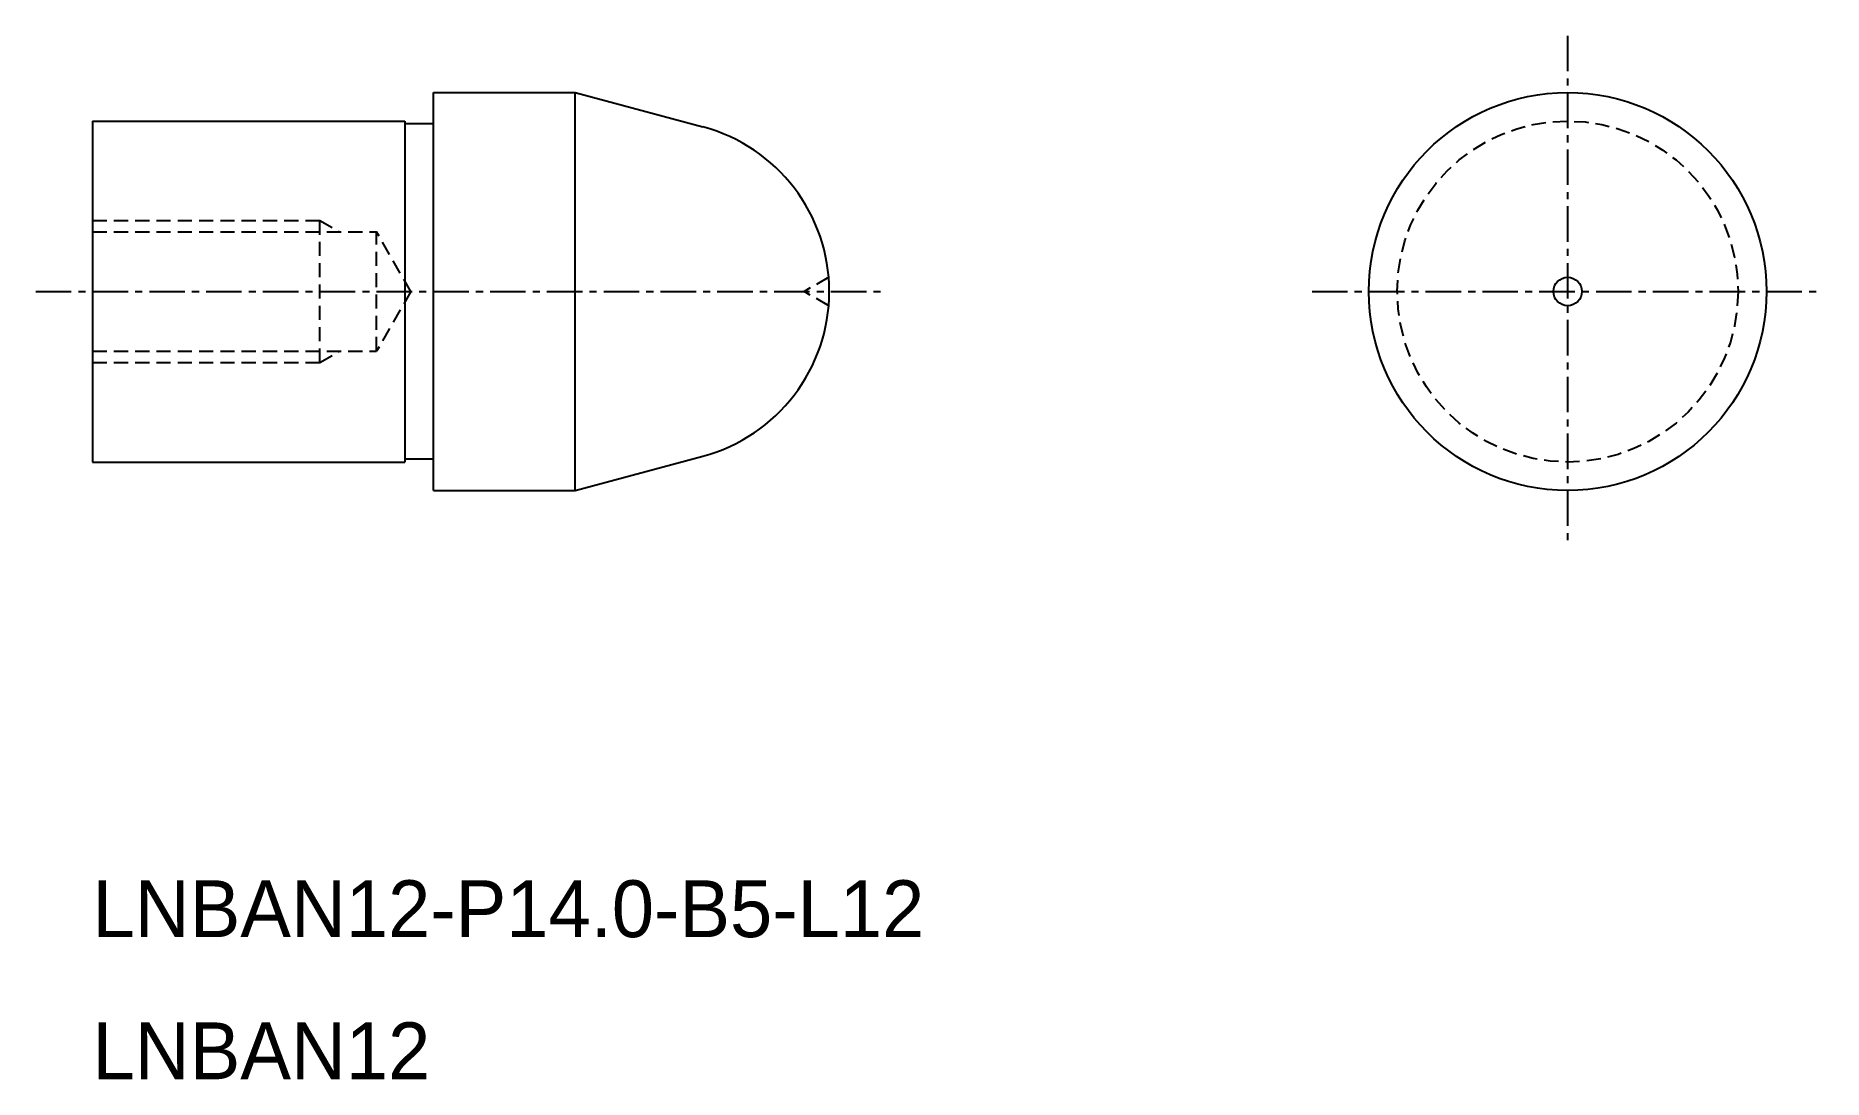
# Model space of a CAD drawing. Extents: x -2050.8 to -1987.8, y -777.4 to -740.7.
import ezdxf

# ---------------------------------------------------------------- set-up
doc = ezdxf.new("R2010")
doc.units = 0
doc.linetypes.add('CENTER', pattern=[2, 1.25, -0.25, 0.25, -0.25])
doc.linetypes.add('DASHED', pattern=[0.75, 0.5, -0.25])
doc.layers.get('0').update_dxf_attribs({"linetype": 'CONTINUOUS'})
doc.layers.add('CENTER', color=1, linetype='CENTER')

msp = doc.modelspace()

# ---------------------------------------------------------------- linework, layer by layer
at = {"color": 7, "linetype": 'CONTINUOUS'}
for p, q in [((-2036.778, -742.66), (-2031.778, -742.66)), ((-2036.778, -756.66), (-2036.778, -742.66)), ((-2031.778, -756.66), (-2031.778, -742.66)), ((-2031.778, -742.66), (-2027.283, -743.864)), ((-2048.778, -743.66), (-2037.778, -743.66)), ((-2048.778, -743.66), (-2048.778, -755.66)), ((-2037.778, -743.66), (-2037.778, -755.66)), ((-2048.778, -755.66), (-2037.778, -755.66)), ((-2036.778, -755.56), (-2037.778, -755.56)), ((-2031.778, -756.66), (-2027.283, -755.455)), ((-2036.778, -756.66), (-2031.778, -756.66))]:
    msp.add_line(p, q, dxfattribs=at)
at = {"color": 3, "linetype": 'DASHED'}
for p, q in [((-2048.778, -747.16), (-2040.778, -747.16)), ((-2048.778, -747.56), (-2038.778, -747.56)), ((-2040.778, -747.16), (-2040.085, -747.56)), ((-2040.778, -752.16), (-2040.778, -747.16)), ((-2037.566, -749.66), (-2038.778, -747.56)), ((-2038.778, -751.76), (-2038.778, -747.56)), ((-2022.857, -749.16), (-2023.723, -749.66)), ((-2037.566, -749.66), (-2038.778, -751.76)), ((-2022.857, -750.16), (-2023.723, -749.66)), ((-2048.778, -751.76), (-2038.778, -751.76)), ((-2040.778, -752.16), (-2040.085, -751.76)), ((-2048.778, -752.16), (-2040.778, -752.16))]:
    msp.add_line(p, q, dxfattribs=at)
at = {"color": 7, "linetype": 'CONTINUOUS'}
msp.add_lwpolyline([(-2036.778, -743.76), (-2037.778, -743.76)], dxfattribs=at)
at = {"color": 3, "linetype": 'DASHED'}
msp.add_circle((-1996.836, -749.66), 6, dxfattribs=at)
at = {"color": 7, "linetype": 'CONTINUOUS'}
msp.add_arc((-2028.836, -749.66), 6, 285, 75, dxfattribs=at)
at = {"layer": 'CENTER', "color": 1, "linetype": 'CENTER'}
for p, q in [((-1996.836, -740.66), (-1996.836, -758.66)), ((-2050.778, -749.66), (-2020.836, -749.66)), ((-2005.836, -749.66), (-1987.836, -749.66))]:
    msp.add_line(p, q, dxfattribs=at)
at = {"layer": 'CENTER', "color": 7, "linetype": 'CONTINUOUS'}
for radius in [7, 0.5]:
    msp.add_circle((-1996.836, -749.66), radius, dxfattribs=at)

# ---------------------------------------------------------------- texts
at = {"color": 7, "linetype": 'CONTINUOUS'}
for s, p in [('LNBAN12-P14.0-B5-L12', (-2048.778, -772.381)), ('LNBAN12', (-2048.778, -777.381))]:
    msp.add_text(s, height=2, dxfattribs=at).set_placement(p)

doc.saveas('drawing.dxf')
